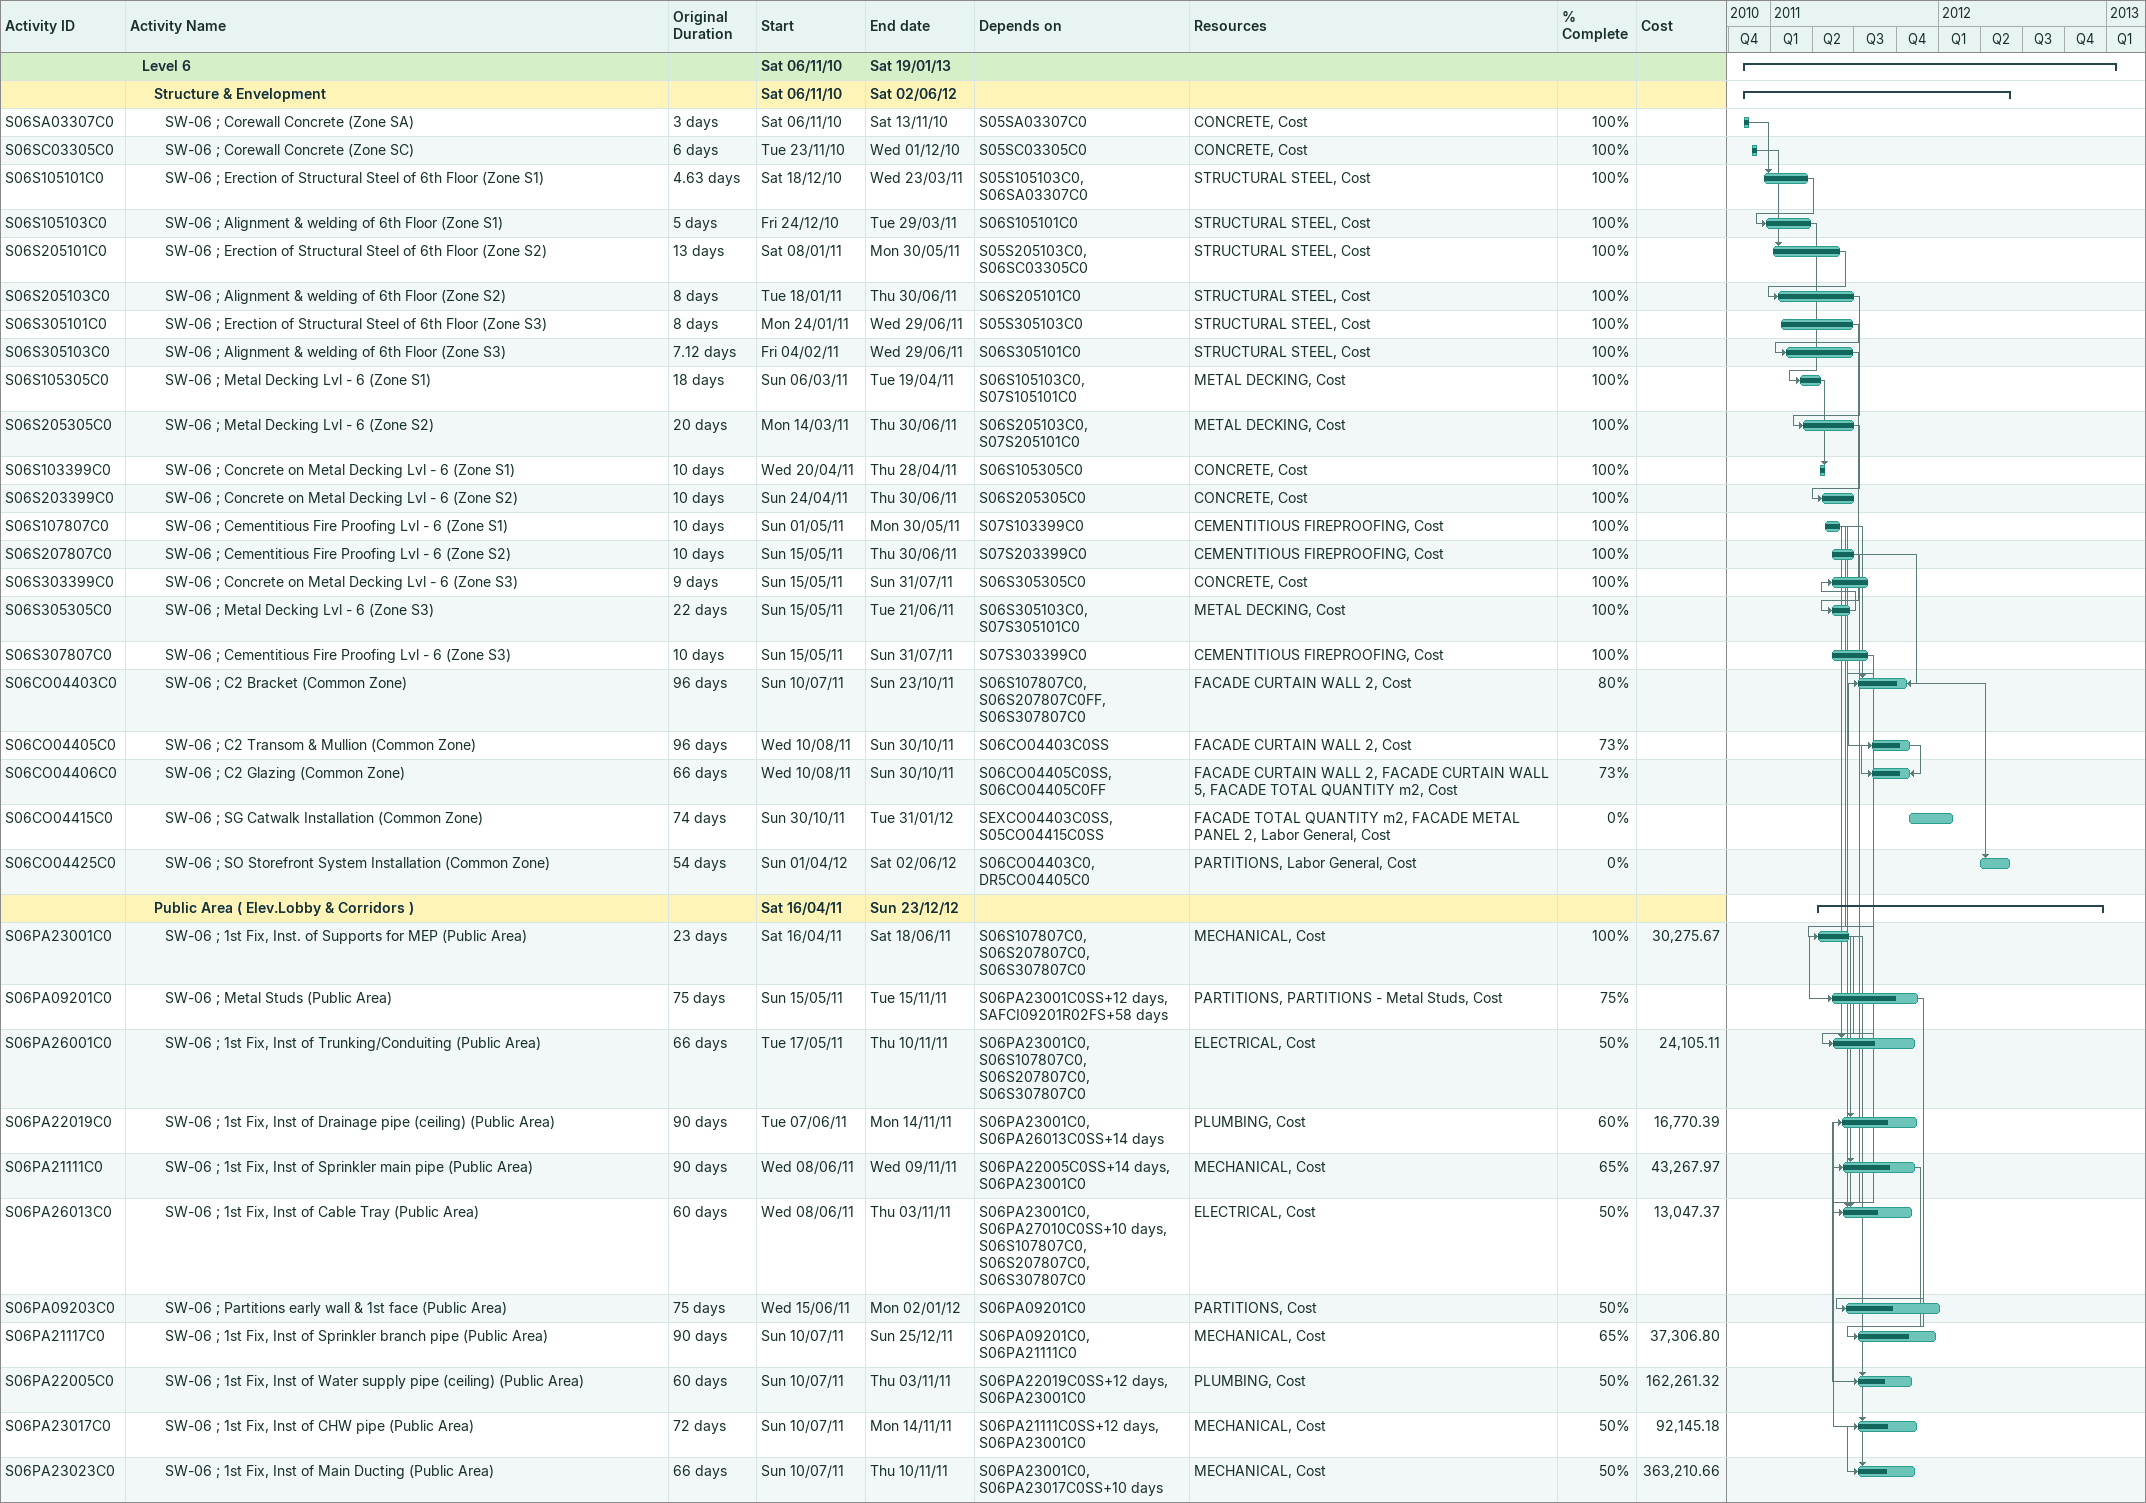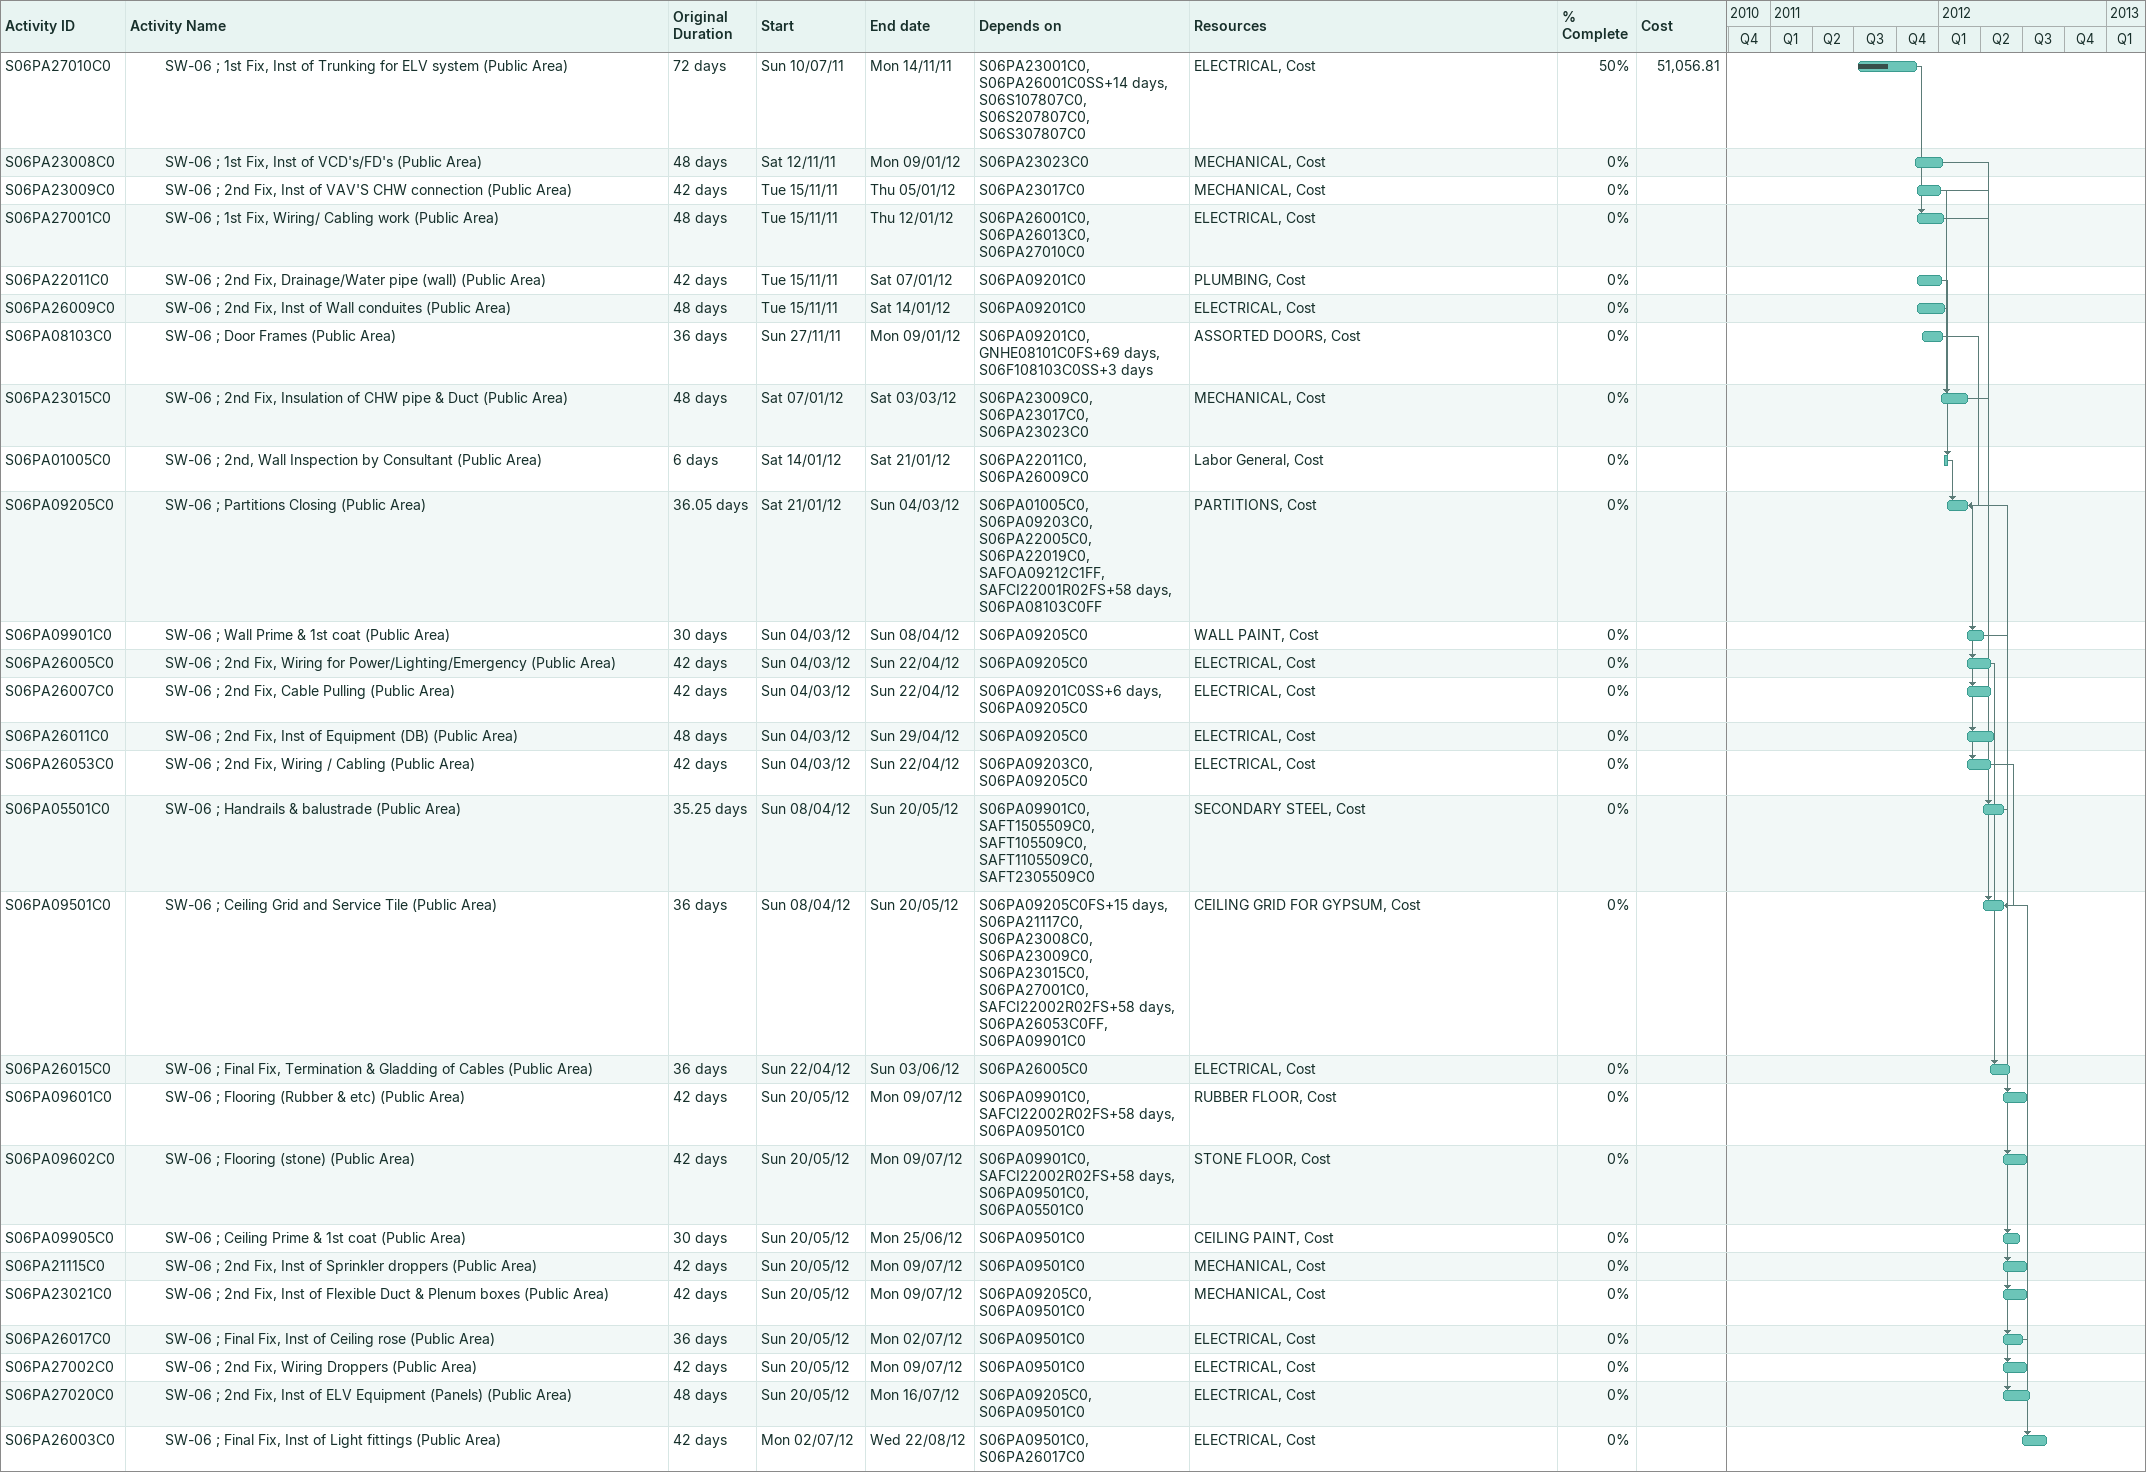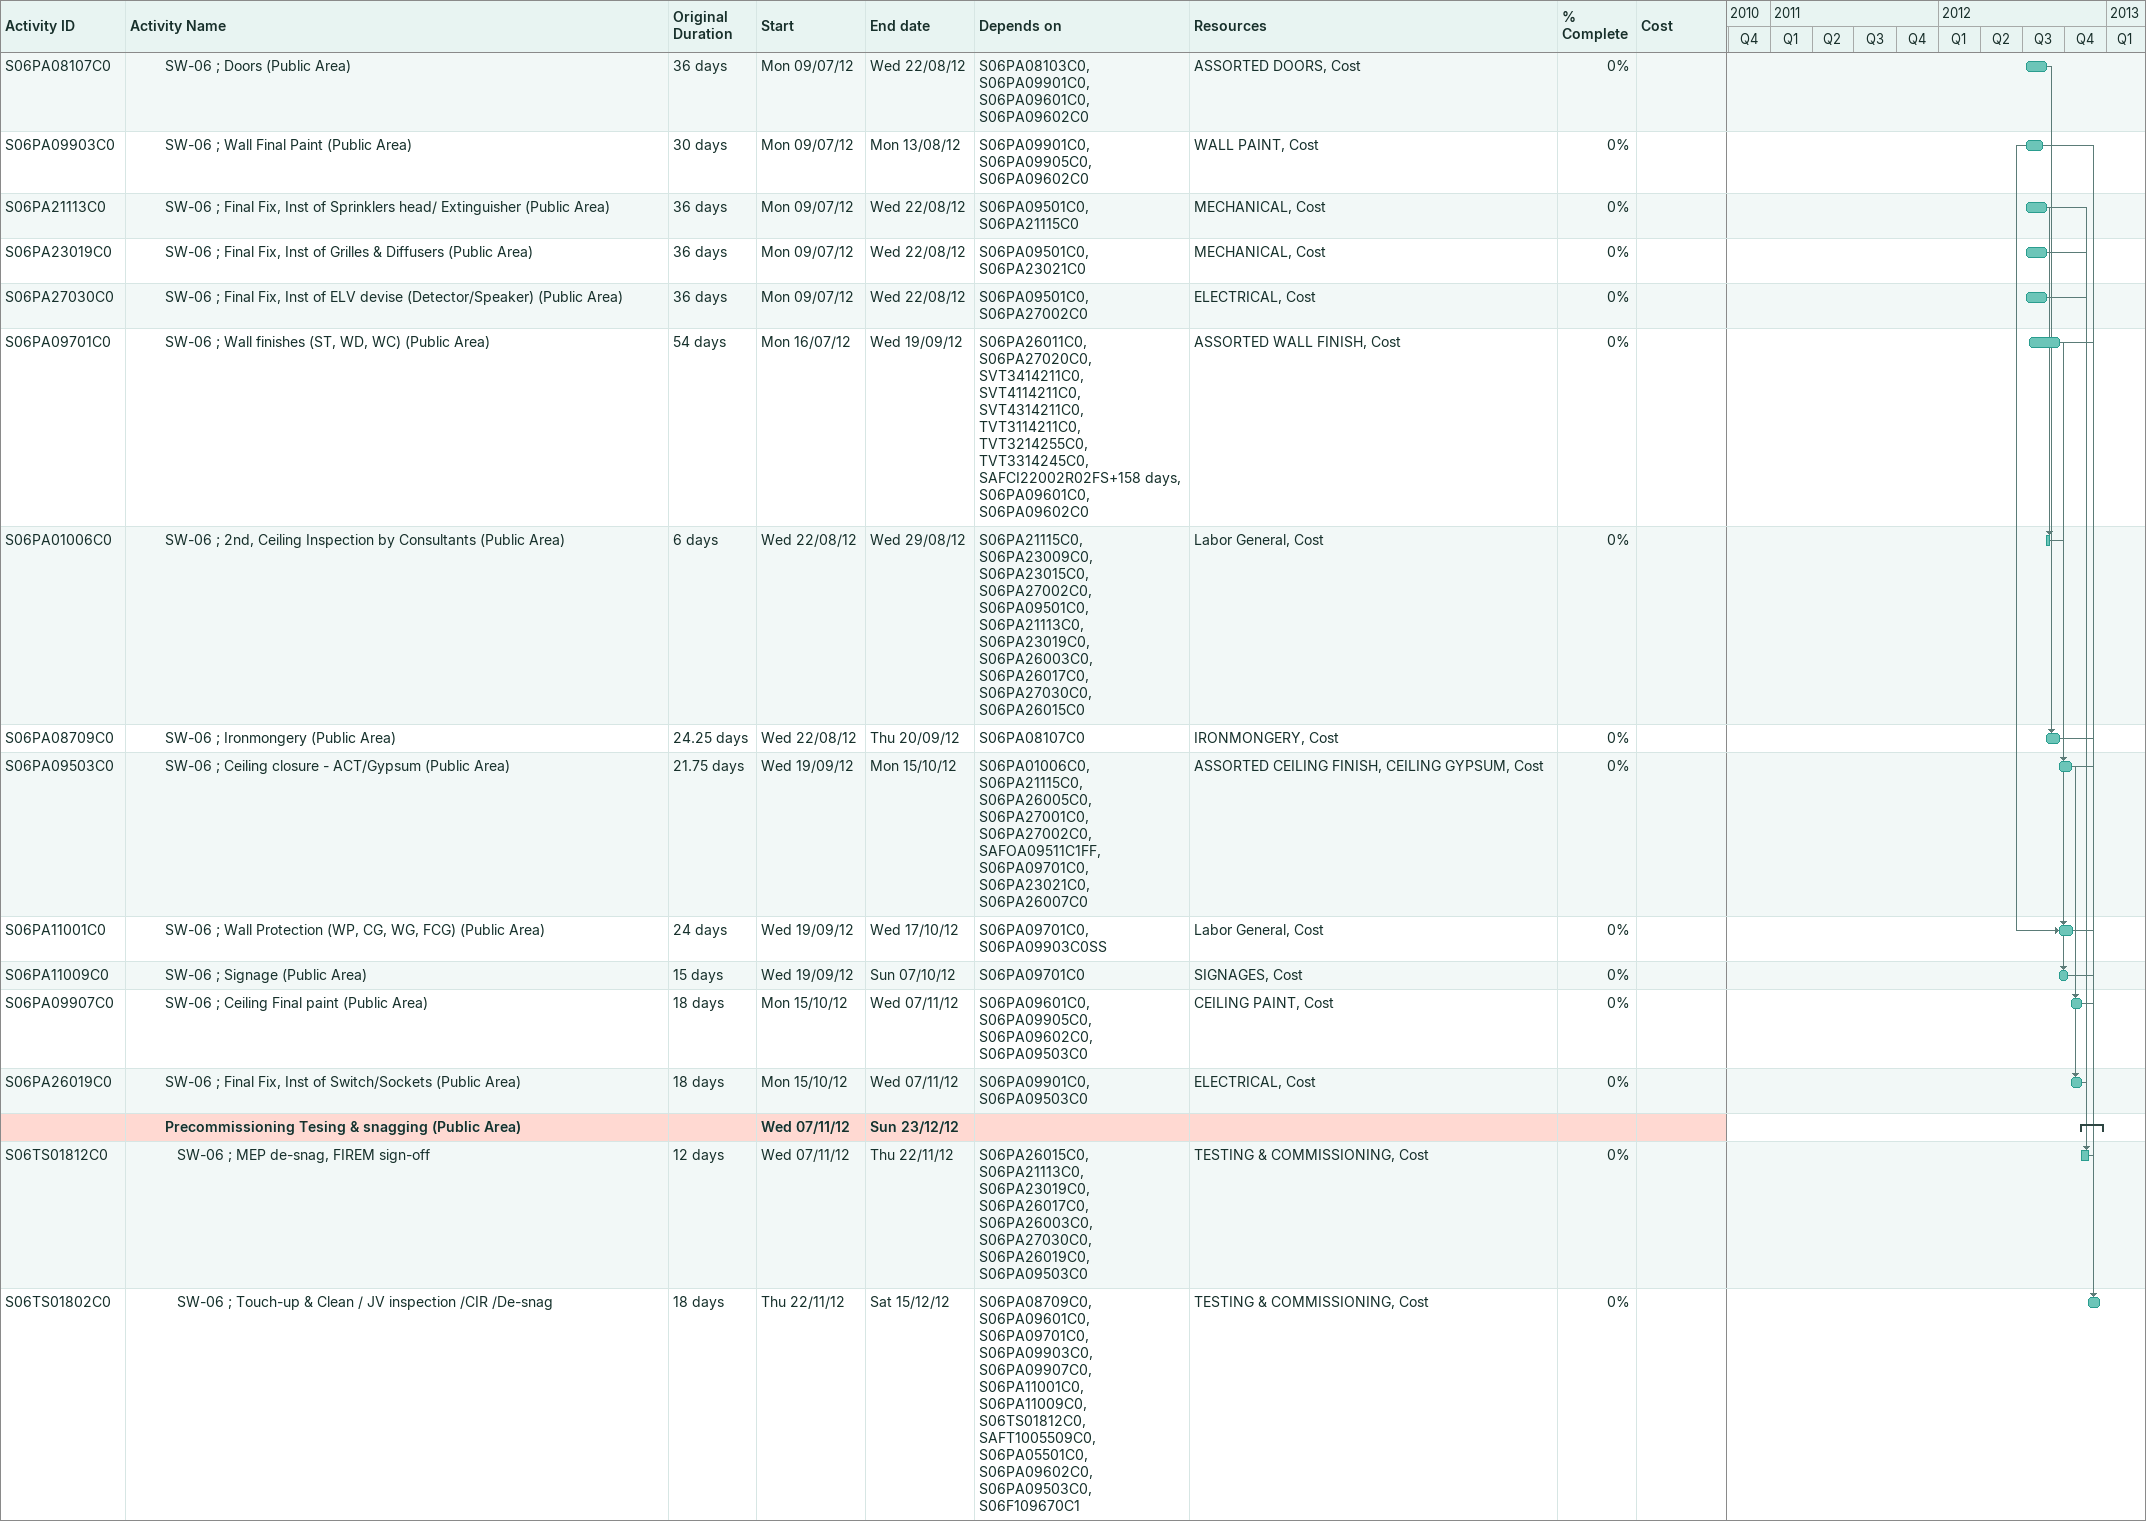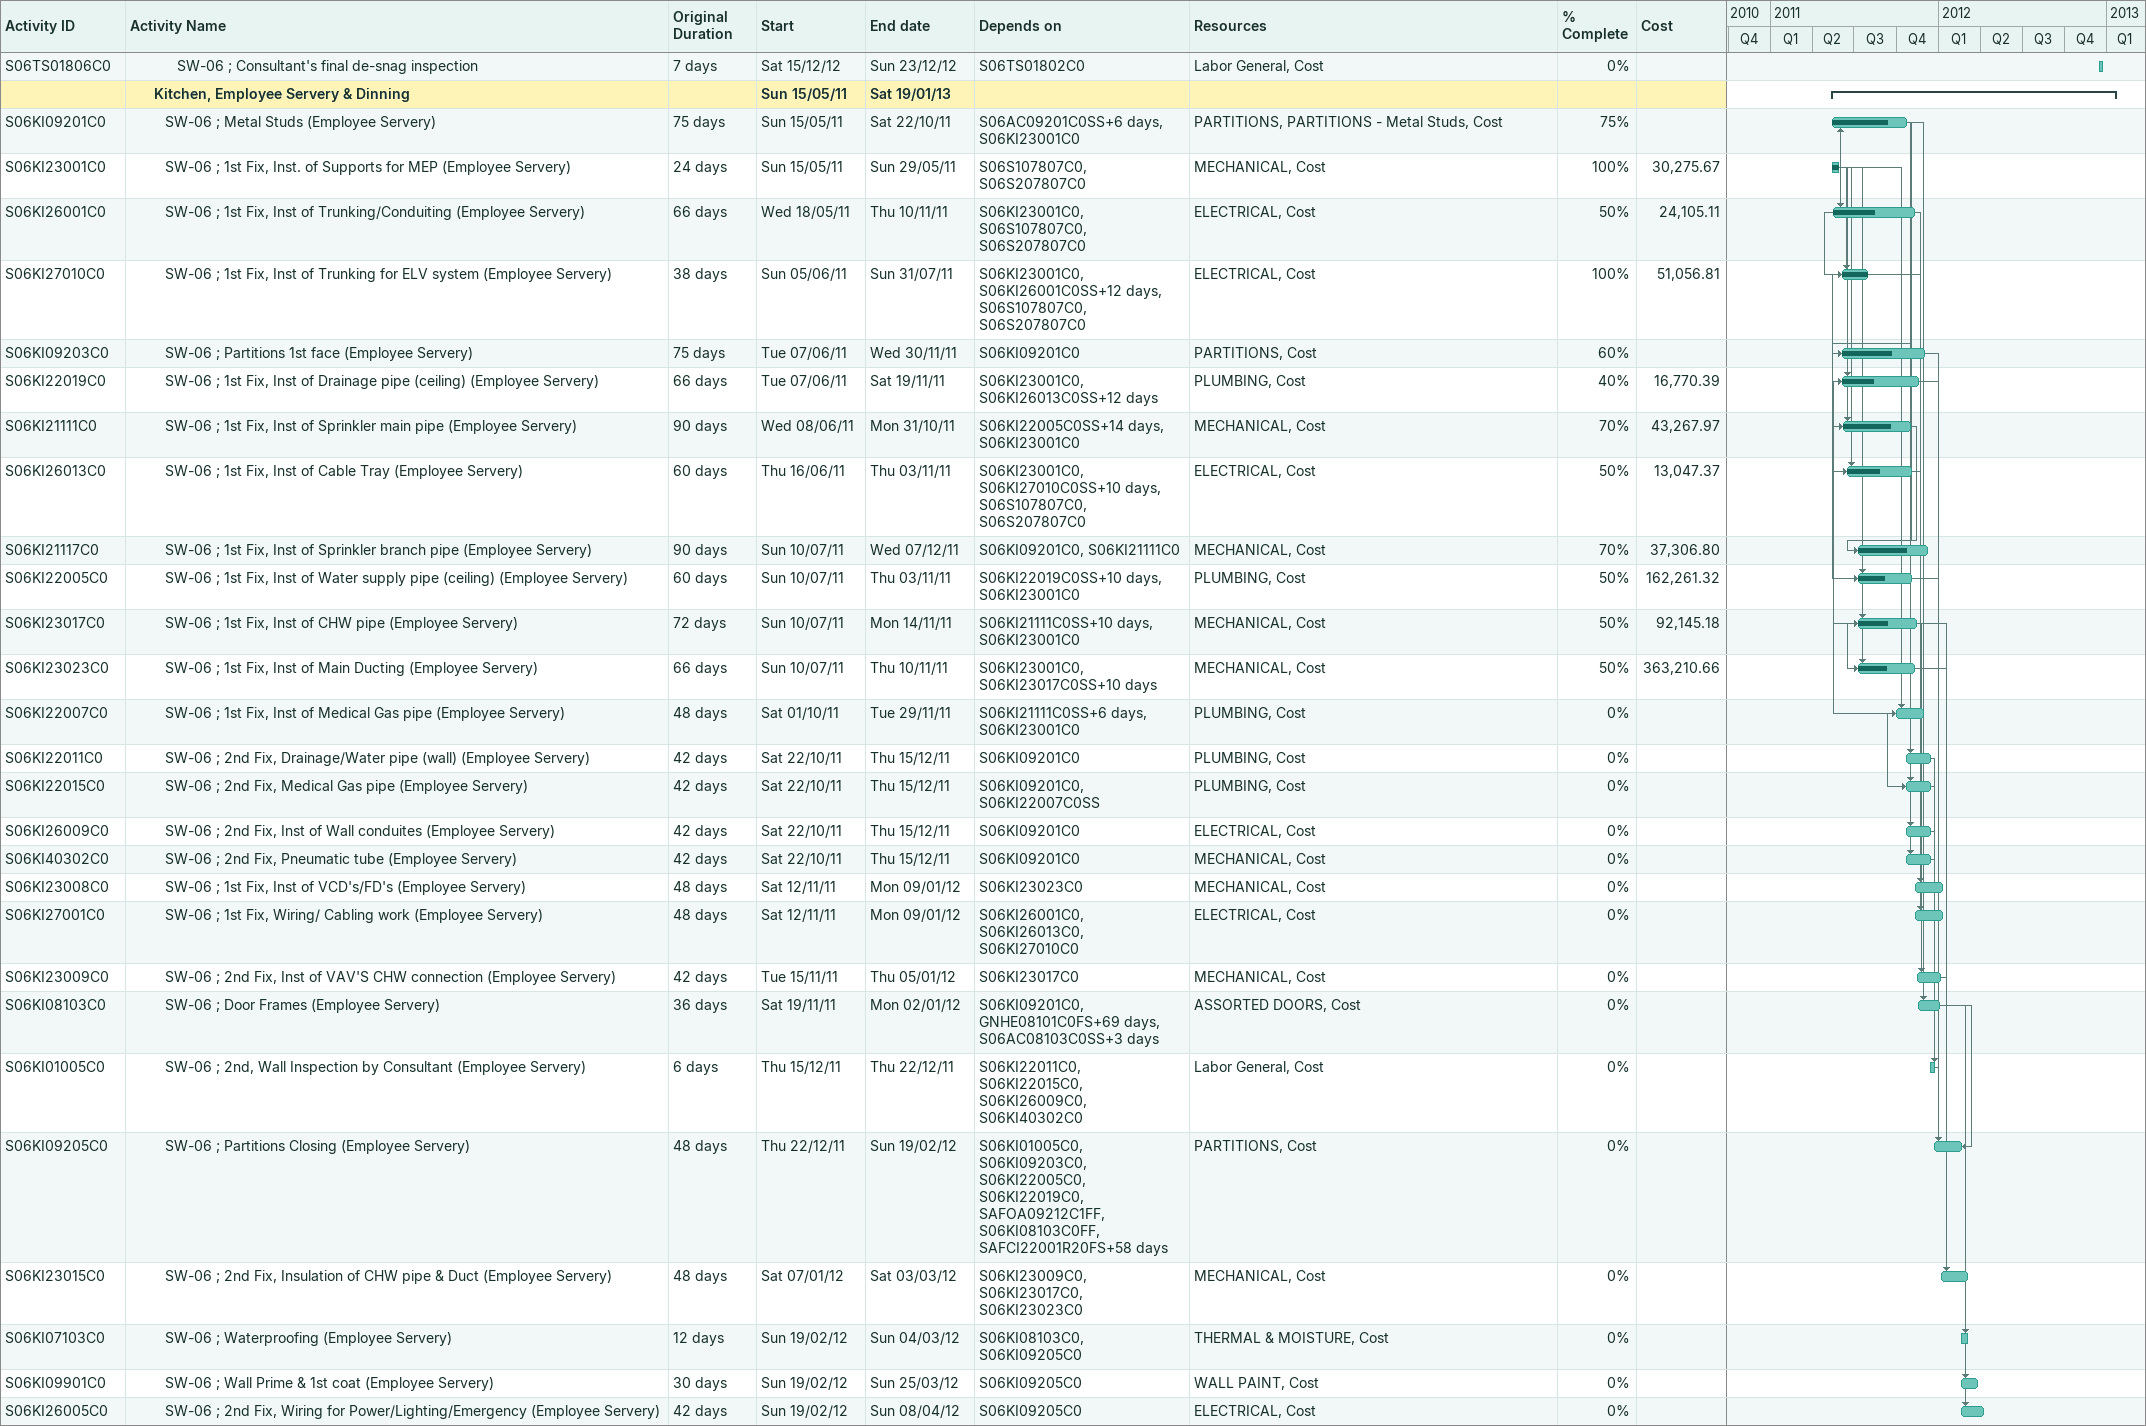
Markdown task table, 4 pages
| ID | Level | Task | Original duration | Start | Finish | Predecessors | Resources | % complete | Cost |
|---|---|---|---|---|---|---|---|---|---|
|  | 2 | **Level 6** |  | 2010-11-06 | 2013-01-19 |  |  |  |  |
|  | 3 | **Structure & Envelopment** |  | 2010-11-06 | 2012-06-02 |  |  |  |  |
| S06SA03307C0 | 4 | SW-06 ; Corewall Concrete (Zone SA) | 3d | 2010-11-06 | 2010-11-13 | S05SA03307C0 | CONCRETE, Cost | 100 |  |
| S06SC03305C0 | 4 | SW-06 ; Corewall Concrete (Zone SC) | 6d | 2010-11-23 | 2010-12-01 | S05SC03305C0 | CONCRETE, Cost | 100 |  |
| S06S105101C0 | 4 | SW-06 ; Erection of Structural Steel of 6th Floor (Zone S1) | 4.63d | 2010-12-18 | 2011-03-23 | S05S105103C0, S06SA03307C0 | STRUCTURAL STEEL, Cost | 100 |  |
| S06S105103C0 | 4 | SW-06 ; Alignment & welding of 6th Floor (Zone S1) | 5d | 2010-12-24 | 2011-03-29 | S06S105101C0 | STRUCTURAL STEEL, Cost | 100 |  |
| S06S205101C0 | 4 | SW-06 ; Erection of Structural Steel of 6th Floor (Zone S2) | 13d | 2011-01-08 | 2011-05-30 | S05S205103C0, S06SC03305C0 | STRUCTURAL STEEL, Cost | 100 |  |
| S06S205103C0 | 4 | SW-06 ; Alignment & welding of 6th Floor (Zone S2) | 8d | 2011-01-18 | 2011-06-30 | S06S205101C0 | STRUCTURAL STEEL, Cost | 100 |  |
| S06S305101C0 | 4 | SW-06 ; Erection of Structural Steel of 6th Floor (Zone S3) | 8d | 2011-01-24 | 2011-06-29 | S05S305103C0 | STRUCTURAL STEEL, Cost | 100 |  |
| S06S305103C0 | 4 | SW-06 ; Alignment & welding of 6th Floor (Zone S3) | 7.12d | 2011-02-04 | 2011-06-29 | S06S305101C0 | STRUCTURAL STEEL, Cost | 100 |  |
| S06S105305C0 | 4 | SW-06 ; Metal Decking Lvl - 6 (Zone S1) | 18d | 2011-03-06 | 2011-04-19 | S06S105103C0, S07S105101C0 | METAL DECKING, Cost | 100 |  |
| S06S205305C0 | 4 | SW-06 ; Metal Decking Lvl - 6 (Zone S2) | 20d | 2011-03-14 | 2011-06-30 | S06S205103C0, S07S205101C0 | METAL DECKING, Cost | 100 |  |
| S06S103399C0 | 4 | SW-06 ; Concrete on Metal Decking Lvl - 6 (Zone S1) | 10d | 2011-04-20 | 2011-04-28 | S06S105305C0 | CONCRETE, Cost | 100 |  |
| S06S203399C0 | 4 | SW-06 ; Concrete on Metal Decking Lvl - 6 (Zone S2) | 10d | 2011-04-24 | 2011-06-30 | S06S205305C0 | CONCRETE, Cost | 100 |  |
| S06S107807C0 | 4 | SW-06 ; Cementitious Fire Proofing Lvl - 6 (Zone S1) | 10d | 2011-05-01 | 2011-05-30 | S07S103399C0 | CEMENTITIOUS FIREPROOFING, Cost | 100 |  |
| S06S207807C0 | 4 | SW-06 ; Cementitious Fire Proofing Lvl - 6 (Zone S2) | 10d | 2011-05-15 | 2011-06-30 | S07S203399C0 | CEMENTITIOUS FIREPROOFING, Cost | 100 |  |
| S06S303399C0 | 4 | SW-06 ; Concrete on Metal Decking Lvl - 6 (Zone S3) | 9d | 2011-05-15 | 2011-07-31 | S06S305305C0 | CONCRETE, Cost | 100 |  |
| S06S305305C0 | 4 | SW-06 ; Metal Decking Lvl - 6 (Zone S3) | 22d | 2011-05-15 | 2011-06-21 | S06S305103C0, S07S305101C0 | METAL DECKING, Cost | 100 |  |
| S06S307807C0 | 4 | SW-06 ; Cementitious Fire Proofing Lvl - 6 (Zone S3) | 10d | 2011-05-15 | 2011-07-31 | S07S303399C0 | CEMENTITIOUS FIREPROOFING, Cost | 100 |  |
| S06CO04403C0 | 4 | SW-06 ; C2 Bracket (Common Zone) | 96d | 2011-07-10 | 2011-10-23 | S06S107807C0, S06S207807C0FF, S06S307807C0 | FACADE CURTAIN WALL 2, Cost | 80 |  |
| S06CO04405C0 | 4 | SW-06 ; C2 Transom & Mullion (Common Zone) | 96d | 2011-08-10 | 2011-10-30 | S06CO04403C0SS | FACADE CURTAIN WALL 2, Cost | 73 |  |
| S06CO04406C0 | 4 | SW-06 ; C2 Glazing (Common Zone) | 66d | 2011-08-10 | 2011-10-30 | S06CO04405C0SS, S06CO04405C0FF | FACADE CURTAIN WALL 2, FACADE CURTAIN WALL 5, FACADE TOTAL QUANTITY m2, Cost | 73 |  |
| S06CO04415C0 | 4 | SW-06 ; SG Catwalk Installation (Common Zone) | 74d | 2011-10-30 | 2012-01-31 | SEXCO04403C0SS, S05CO04415C0SS | FACADE TOTAL QUANTITY m2, FACADE METAL PANEL 2, Labor General, Cost | 0 |  |
| S06CO04425C0 | 4 | SW-06 ; SO Storefront System Installation (Common Zone) | 54d | 2012-04-01 | 2012-06-02 | S06CO04403C0, DR5CO04405C0 | PARTITIONS, Labor General, Cost | 0 |  |
|  | 3 | **Public Area ( Elev.Lobby & Corridors )** |  | 2011-04-16 | 2012-12-23 |  |  |  |  |
| S06PA23001C0 | 4 | SW-06 ; 1st Fix, Inst. of Supports for MEP (Public Area) | 23d | 2011-04-16 | 2011-06-18 | S06S107807C0, S06S207807C0, S06S307807C0 | MECHANICAL, Cost | 100 | 30275.67 |
| S06PA09201C0 | 4 | SW-06 ; Metal Studs (Public Area) | 75d | 2011-05-15 | 2011-11-15 | S06PA23001C0SS+12d, SAFCI09201R02FS+58d | PARTITIONS, PARTITIONS - Metal Studs, Cost | 75 |  |
| S06PA26001C0 | 4 | SW-06 ; 1st Fix, Inst of Trunking/Conduiting (Public Area) | 66d | 2011-05-17 | 2011-11-10 | S06PA23001C0, S06S107807C0, S06S207807C0, S06S307807C0 | ELECTRICAL, Cost | 50 | 24105.11 |
| S06PA22019C0 | 4 | SW-06 ; 1st Fix, Inst of Drainage pipe (ceiling) (Public Area) | 90d | 2011-06-07 | 2011-11-14 | S06PA23001C0, S06PA26013C0SS+14d | PLUMBING, Cost | 60 | 16770.39 |
| S06PA21111C0 | 4 | SW-06 ; 1st Fix, Inst of Sprinkler main pipe (Public Area) | 90d | 2011-06-08 | 2011-11-09 | S06PA22005C0SS+14d, S06PA23001C0 | MECHANICAL, Cost | 65 | 43267.97 |
| S06PA26013C0 | 4 | SW-06 ; 1st Fix, Inst of Cable Tray (Public Area) | 60d | 2011-06-08 | 2011-11-03 | S06PA23001C0, S06PA27010C0SS+10d, S06S107807C0, S06S207807C0, S06S307807C0 | ELECTRICAL, Cost | 50 | 13047.37 |
| S06PA09203C0 | 4 | SW-06 ; Partitions early wall & 1st face (Public Area) | 75d | 2011-06-15 | 2012-01-02 | S06PA09201C0 | PARTITIONS, Cost | 50 |  |
| S06PA21117C0 | 4 | SW-06 ; 1st Fix, Inst of Sprinkler branch pipe (Public Area) | 90d | 2011-07-10 | 2011-12-25 | S06PA09201C0, S06PA21111C0 | MECHANICAL, Cost | 65 | 37306.80 |
| S06PA22005C0 | 4 | SW-06 ; 1st Fix, Inst of Water supply pipe (ceiling) (Public Area) | 60d | 2011-07-10 | 2011-11-03 | S06PA22019C0SS+12d, S06PA23001C0 | PLUMBING, Cost | 50 | 162261.32 |
| S06PA23017C0 | 4 | SW-06 ; 1st Fix, Inst of CHW pipe (Public Area) | 72d | 2011-07-10 | 2011-11-14 | S06PA21111C0SS+12d, S06PA23001C0 | MECHANICAL, Cost | 50 | 92145.18 |
| S06PA23023C0 | 4 | SW-06 ; 1st Fix, Inst of Main Ducting (Public Area) | 66d | 2011-07-10 | 2011-11-10 | S06PA23001C0, S06PA23017C0SS+10d | MECHANICAL, Cost | 50 | 363210.66 |
| S06PA27010C0 | 4 | SW-06 ; 1st Fix, Inst of Trunking for ELV system (Public Area) | 72d | 2011-07-10 | 2011-11-14 | S06PA23001C0, S06PA26001C0SS+14d, S06S107807C0, S06S207807C0, S06S307807C0 | ELECTRICAL, Cost | 50 | 51056.81 |
| S06PA23008C0 | 4 | SW-06 ; 1st Fix, Inst of VCD's/FD's (Public Area) | 48d | 2011-11-12 | 2012-01-09 | S06PA23023C0 | MECHANICAL, Cost | 0 |  |
| S06PA23009C0 | 4 | SW-06 ; 2nd Fix, Inst of VAV'S CHW connection (Public Area) | 42d | 2011-11-15 | 2012-01-05 | S06PA23017C0 | MECHANICAL, Cost | 0 |  |
| S06PA27001C0 | 4 | SW-06 ; 1st Fix, Wiring/ Cabling work (Public Area) | 48d | 2011-11-15 | 2012-01-12 | S06PA26001C0, S06PA26013C0, S06PA27010C0 | ELECTRICAL, Cost | 0 |  |
| S06PA22011C0 | 4 | SW-06 ; 2nd Fix, Drainage/Water pipe (wall) (Public Area) | 42d | 2011-11-15 | 2012-01-07 | S06PA09201C0 | PLUMBING, Cost | 0 |  |
| S06PA26009C0 | 4 | SW-06 ; 2nd Fix, Inst of Wall conduites (Public Area) | 48d | 2011-11-15 | 2012-01-14 | S06PA09201C0 | ELECTRICAL, Cost | 0 |  |
| S06PA08103C0 | 4 | SW-06 ; Door Frames (Public Area) | 36d | 2011-11-27 | 2012-01-09 | S06PA09201C0, GNHE08101C0FS+69d, S06F108103C0SS+3d | ASSORTED DOORS, Cost | 0 |  |
| S06PA23015C0 | 4 | SW-06 ; 2nd Fix, Insulation of CHW pipe & Duct (Public Area) | 48d | 2012-01-07 | 2012-03-03 | S06PA23009C0, S06PA23017C0, S06PA23023C0 | MECHANICAL, Cost | 0 |  |
| S06PA01005C0 | 4 | SW-06 ; 2nd, Wall Inspection by Consultant (Public Area) | 6d | 2012-01-14 | 2012-01-21 | S06PA22011C0, S06PA26009C0 | Labor General, Cost | 0 |  |
| S06PA09205C0 | 4 | SW-06 ; Partitions Closing (Public Area) | 36.05d | 2012-01-21 | 2012-03-04 | S06PA01005C0, S06PA09203C0, S06PA22005C0, S06PA22019C0, SAFOA09212C1FF, SAFCI22001R02FS+58d, S06PA08103C0FF | PARTITIONS, Cost | 0 |  |
| S06PA09901C0 | 4 | SW-06 ; Wall Prime & 1st coat (Public Area) | 30d | 2012-03-04 | 2012-04-08 | S06PA09205C0 | WALL PAINT, Cost | 0 |  |
| S06PA26005C0 | 4 | SW-06 ; 2nd Fix, Wiring for Power/Lighting/Emergency (Public Area) | 42d | 2012-03-04 | 2012-04-22 | S06PA09205C0 | ELECTRICAL, Cost | 0 |  |
| S06PA26007C0 | 4 | SW-06 ; 2nd Fix, Cable Pulling (Public Area) | 42d | 2012-03-04 | 2012-04-22 | S06PA09201C0SS+6d, S06PA09205C0 | ELECTRICAL, Cost | 0 |  |
| S06PA26011C0 | 4 | SW-06 ; 2nd Fix, Inst of Equipment (DB) (Public Area) | 48d | 2012-03-04 | 2012-04-29 | S06PA09205C0 | ELECTRICAL, Cost | 0 |  |
| S06PA26053C0 | 4 | SW-06 ; 2nd Fix, Wiring / Cabling (Public Area) | 42d | 2012-03-04 | 2012-04-22 | S06PA09203C0, S06PA09205C0 | ELECTRICAL, Cost | 0 |  |
| S06PA05501C0 | 4 | SW-06 ; Handrails & balustrade (Public Area) | 35.25d | 2012-04-08 | 2012-05-20 | S06PA09901C0, SAFT1505509C0, SAFT105509C0, SAFT1105509C0, SAFT2305509C0 | SECONDARY STEEL, Cost | 0 |  |
| S06PA09501C0 | 4 | SW-06 ; Ceiling Grid and Service Tile (Public Area) | 36d | 2012-04-08 | 2012-05-20 | S06PA09205C0FS+15d, S06PA21117C0, S06PA23008C0, S06PA23009C0, S06PA23015C0, S06PA27001C0, SAFCI22002R02FS+58d, S06PA26053C0FF, S06PA09901C0 | CEILING GRID FOR GYPSUM, Cost | 0 |  |
| S06PA26015C0 | 4 | SW-06 ; Final Fix, Termination & Gladding of Cables (Public Area) | 36d | 2012-04-22 | 2012-06-03 | S06PA26005C0 | ELECTRICAL, Cost | 0 |  |
| S06PA09601C0 | 4 | SW-06 ; Flooring (Rubber & etc) (Public Area) | 42d | 2012-05-20 | 2012-07-09 | S06PA09901C0, SAFCI22002R02FS+58d, S06PA09501C0 | RUBBER FLOOR, Cost | 0 |  |
| S06PA09602C0 | 4 | SW-06 ; Flooring (stone) (Public Area) | 42d | 2012-05-20 | 2012-07-09 | S06PA09901C0, SAFCI22002R02FS+58d, S06PA09501C0, S06PA05501C0 | STONE FLOOR, Cost | 0 |  |
| S06PA09905C0 | 4 | SW-06 ; Ceiling Prime & 1st coat (Public Area) | 30d | 2012-05-20 | 2012-06-25 | S06PA09501C0 | CEILING PAINT, Cost | 0 |  |
| S06PA21115C0 | 4 | SW-06 ; 2nd Fix, Inst of Sprinkler droppers (Public Area) | 42d | 2012-05-20 | 2012-07-09 | S06PA09501C0 | MECHANICAL, Cost | 0 |  |
| S06PA23021C0 | 4 | SW-06 ; 2nd Fix, Inst of Flexible Duct & Plenum boxes (Public Area) | 42d | 2012-05-20 | 2012-07-09 | S06PA09205C0, S06PA09501C0 | MECHANICAL, Cost | 0 |  |
| S06PA26017C0 | 4 | SW-06 ; Final Fix, Inst of Ceiling rose (Public Area) | 36d | 2012-05-20 | 2012-07-02 | S06PA09501C0 | ELECTRICAL, Cost | 0 |  |
| S06PA27002C0 | 4 | SW-06 ; 2nd Fix, Wiring Droppers (Public Area) | 42d | 2012-05-20 | 2012-07-09 | S06PA09501C0 | ELECTRICAL, Cost | 0 |  |
| S06PA27020C0 | 4 | SW-06 ; 2nd Fix, Inst of ELV Equipment (Panels) (Public Area) | 48d | 2012-05-20 | 2012-07-16 | S06PA09205C0, S06PA09501C0 | ELECTRICAL, Cost | 0 |  |
| S06PA26003C0 | 4 | SW-06 ; Final Fix, Inst of Light fittings (Public Area) | 42d | 2012-07-02 | 2012-08-22 | S06PA09501C0, S06PA26017C0 | ELECTRICAL, Cost | 0 |  |
| S06PA08107C0 | 4 | SW-06 ; Doors (Public Area) | 36d | 2012-07-09 | 2012-08-22 | S06PA08103C0, S06PA09901C0, S06PA09601C0, S06PA09602C0 | ASSORTED DOORS, Cost | 0 |  |
| S06PA09903C0 | 4 | SW-06 ; Wall Final Paint (Public Area) | 30d | 2012-07-09 | 2012-08-13 | S06PA09901C0, S06PA09905C0, S06PA09602C0 | WALL PAINT, Cost | 0 |  |
| S06PA21113C0 | 4 | SW-06 ; Final Fix, Inst of Sprinklers head/ Extinguisher (Public Area) | 36d | 2012-07-09 | 2012-08-22 | S06PA09501C0, S06PA21115C0 | MECHANICAL, Cost | 0 |  |
| S06PA23019C0 | 4 | SW-06 ; Final Fix, Inst of Grilles & Diffusers (Public Area) | 36d | 2012-07-09 | 2012-08-22 | S06PA09501C0, S06PA23021C0 | MECHANICAL, Cost | 0 |  |
| S06PA27030C0 | 4 | SW-06 ; Final Fix, Inst of ELV devise (Detector/Speaker) (Public Area) | 36d | 2012-07-09 | 2012-08-22 | S06PA09501C0, S06PA27002C0 | ELECTRICAL, Cost | 0 |  |
| S06PA09701C0 | 4 | SW-06 ; Wall finishes (ST, WD, WC) (Public Area) | 54d | 2012-07-16 | 2012-09-19 | S06PA26011C0, S06PA27020C0, SVT3414211C0, SVT4114211C0, SVT4314211C0, TVT3114211C0, TVT3214255C0, TVT3314245C0, SAFCI22002R02FS+158d, S06PA09601C0, S06PA09602C0 | ASSORTED WALL FINISH, Cost | 0 |  |
| S06PA01006C0 | 4 | SW-06 ; 2nd, Ceiling Inspection by Consultants (Public Area) | 6d | 2012-08-22 | 2012-08-29 | S06PA21115C0, S06PA23009C0, S06PA23015C0, S06PA27002C0, S06PA09501C0, S06PA21113C0, S06PA23019C0, S06PA26003C0, S06PA26017C0, S06PA27030C0, S06PA26015C0 | Labor General, Cost | 0 |  |
| S06PA08709C0 | 4 | SW-06 ; Ironmongery (Public Area) | 24.25d | 2012-08-22 | 2012-09-20 | S06PA08107C0 | IRONMONGERY, Cost | 0 |  |
| S06PA09503C0 | 4 | SW-06 ; Ceiling closure - ACT/Gypsum (Public Area) | 21.75d | 2012-09-19 | 2012-10-15 | S06PA01006C0, S06PA21115C0, S06PA26005C0, S06PA27001C0, S06PA27002C0, SAFOA09511C1FF, S06PA09701C0, S06PA23021C0, S06PA26007C0 | ASSORTED CEILING FINISH, CEILING GYPSUM, Cost | 0 |  |
| S06PA11001C0 | 4 | SW-06 ; Wall Protection (WP, CG, WG, FCG) (Public Area) | 24d | 2012-09-19 | 2012-10-17 | S06PA09701C0, S06PA09903C0SS | Labor General, Cost | 0 |  |
| S06PA11009C0 | 4 | SW-06 ; Signage (Public Area) | 15d | 2012-09-19 | 2012-10-07 | S06PA09701C0 | SIGNAGES, Cost | 0 |  |
| S06PA09907C0 | 4 | SW-06 ; Ceiling Final paint (Public Area) | 18d | 2012-10-15 | 2012-11-07 | S06PA09601C0, S06PA09905C0, S06PA09602C0, S06PA09503C0 | CEILING PAINT, Cost | 0 |  |
| S06PA26019C0 | 4 | SW-06 ; Final Fix, Inst of Switch/Sockets (Public Area) | 18d | 2012-10-15 | 2012-11-07 | S06PA09901C0, S06PA09503C0 | ELECTRICAL, Cost | 0 |  |
|  | 4 | **Precommissioning Tesing & snagging (Public Area)** |  | 2012-11-07 | 2012-12-23 |  |  |  |  |
| S06TS01812C0 | 5 | SW-06 ; MEP de-snag, FIREM sign-off | 12d | 2012-11-07 | 2012-11-22 | S06PA26015C0, S06PA21113C0, S06PA23019C0, S06PA26017C0, S06PA26003C0, S06PA27030C0, S06PA26019C0, S06PA09503C0 | TESTING & COMMISSIONING, Cost | 0 |  |
| S06TS01802C0 | 5 | SW-06 ; Touch-up & Clean / JV inspection /CIR /De-snag | 18d | 2012-11-22 | 2012-12-15 | S06PA08709C0, S06PA09601C0, S06PA09701C0, S06PA09903C0, S06PA09907C0, S06PA11001C0, S06PA11009C0, S06TS01812C0, SAFT1005509C0, S06PA05501C0, S06PA09602C0, S06PA09503C0, S06F109670C1 | TESTING & COMMISSIONING, Cost | 0 |  |
| S06TS01806C0 | 5 | SW-06 ; Consultant's final de-snag inspection | 7d | 2012-12-15 | 2012-12-23 | S06TS01802C0 | Labor General, Cost | 0 |  |
|  | 3 | **Kitchen, Employee Servery & Dinning** |  | 2011-05-15 | 2013-01-19 |  |  |  |  |
| S06KI09201C0 | 4 | SW-06 ; Metal Studs (Employee Servery) | 75d | 2011-05-15 | 2011-10-22 | S06AC09201C0SS+6d, S06KI23001C0 | PARTITIONS, PARTITIONS - Metal Studs, Cost | 75 |  |
| S06KI23001C0 | 4 | SW-06 ; 1st Fix, Inst. of Supports for MEP (Employee Servery) | 24d | 2011-05-15 | 2011-05-29 | S06S107807C0, S06S207807C0 | MECHANICAL, Cost | 100 | 30275.67 |
| S06KI26001C0 | 4 | SW-06 ; 1st Fix, Inst of Trunking/Conduiting (Employee Servery) | 66d | 2011-05-18 | 2011-11-10 | S06KI23001C0, S06S107807C0, S06S207807C0 | ELECTRICAL, Cost | 50 | 24105.11 |
| S06KI27010C0 | 4 | SW-06 ; 1st Fix, Inst of Trunking for ELV system (Employee Servery) | 38d | 2011-06-05 | 2011-07-31 | S06KI23001C0, S06KI26001C0SS+12d, S06S107807C0, S06S207807C0 | ELECTRICAL, Cost | 100 | 51056.81 |
| S06KI09203C0 | 4 | SW-06 ; Partitions 1st face (Employee Servery) | 75d | 2011-06-07 | 2011-11-30 | S06KI09201C0 | PARTITIONS, Cost | 60 |  |
| S06KI22019C0 | 4 | SW-06 ; 1st Fix, Inst of Drainage pipe (ceiling) (Employee Servery) | 66d | 2011-06-07 | 2011-11-19 | S06KI23001C0, S06KI26013C0SS+12d | PLUMBING, Cost | 40 | 16770.39 |
| S06KI21111C0 | 4 | SW-06 ; 1st Fix, Inst of Sprinkler main pipe (Employee Servery) | 90d | 2011-06-08 | 2011-10-31 | S06KI22005C0SS+14d, S06KI23001C0 | MECHANICAL, Cost | 70 | 43267.97 |
| S06KI26013C0 | 4 | SW-06 ; 1st Fix, Inst of Cable Tray (Employee Servery) | 60d | 2011-06-16 | 2011-11-03 | S06KI23001C0, S06KI27010C0SS+10d, S06S107807C0, S06S207807C0 | ELECTRICAL, Cost | 50 | 13047.37 |
| S06KI21117C0 | 4 | SW-06 ; 1st Fix, Inst of Sprinkler branch pipe (Employee Servery) | 90d | 2011-07-10 | 2011-12-07 | S06KI09201C0, S06KI21111C0 | MECHANICAL, Cost | 70 | 37306.80 |
| S06KI22005C0 | 4 | SW-06 ; 1st Fix, Inst of Water supply pipe (ceiling) (Employee Servery) | 60d | 2011-07-10 | 2011-11-03 | S06KI22019C0SS+10d, S06KI23001C0 | PLUMBING, Cost | 50 | 162261.32 |
| S06KI23017C0 | 4 | SW-06 ; 1st Fix, Inst of CHW pipe (Employee Servery) | 72d | 2011-07-10 | 2011-11-14 | S06KI21111C0SS+10d, S06KI23001C0 | MECHANICAL, Cost | 50 | 92145.18 |
| S06KI23023C0 | 4 | SW-06 ; 1st Fix, Inst of Main Ducting (Employee Servery) | 66d | 2011-07-10 | 2011-11-10 | S06KI23001C0, S06KI23017C0SS+10d | MECHANICAL, Cost | 50 | 363210.66 |
| S06KI22007C0 | 4 | SW-06 ; 1st Fix, Inst of Medical Gas pipe (Employee Servery) | 48d | 2011-10-01 | 2011-11-29 | S06KI21111C0SS+6d, S06KI23001C0 | PLUMBING, Cost | 0 |  |
| S06KI22011C0 | 4 | SW-06 ; 2nd Fix, Drainage/Water pipe (wall) (Employee Servery) | 42d | 2011-10-22 | 2011-12-15 | S06KI09201C0 | PLUMBING, Cost | 0 |  |
| S06KI22015C0 | 4 | SW-06 ; 2nd Fix, Medical Gas pipe (Employee Servery) | 42d | 2011-10-22 | 2011-12-15 | S06KI09201C0, S06KI22007C0SS | PLUMBING, Cost | 0 |  |
| S06KI26009C0 | 4 | SW-06 ; 2nd Fix, Inst of Wall conduites (Employee Servery) | 42d | 2011-10-22 | 2011-12-15 | S06KI09201C0 | ELECTRICAL, Cost | 0 |  |
| S06KI40302C0 | 4 | SW-06 ; 2nd Fix, Pneumatic tube (Employee Servery) | 42d | 2011-10-22 | 2011-12-15 | S06KI09201C0 | MECHANICAL, Cost | 0 |  |
| S06KI23008C0 | 4 | SW-06 ; 1st Fix, Inst of VCD's/FD's (Employee Servery) | 48d | 2011-11-12 | 2012-01-09 | S06KI23023C0 | MECHANICAL, Cost | 0 |  |
| S06KI27001C0 | 4 | SW-06 ; 1st Fix, Wiring/ Cabling work (Employee Servery) | 48d | 2011-11-12 | 2012-01-09 | S06KI26001C0, S06KI26013C0, S06KI27010C0 | ELECTRICAL, Cost | 0 |  |
| S06KI23009C0 | 4 | SW-06 ; 2nd Fix, Inst of VAV'S CHW connection (Employee Servery) | 42d | 2011-11-15 | 2012-01-05 | S06KI23017C0 | MECHANICAL, Cost | 0 |  |
| S06KI08103C0 | 4 | SW-06 ; Door Frames (Employee Servery) | 36d | 2011-11-19 | 2012-01-02 | S06KI09201C0, GNHE08101C0FS+69d, S06AC08103C0SS+3d | ASSORTED DOORS, Cost | 0 |  |
| S06KI01005C0 | 4 | SW-06 ; 2nd, Wall Inspection by Consultant (Employee Servery) | 6d | 2011-12-15 | 2011-12-22 | S06KI22011C0, S06KI22015C0, S06KI26009C0, S06KI40302C0 | Labor General, Cost | 0 |  |
| S06KI09205C0 | 4 | SW-06 ; Partitions Closing (Employee Servery) | 48d | 2011-12-22 | 2012-02-19 | S06KI01005C0, S06KI09203C0, S06KI22005C0, S06KI22019C0, SAFOA09212C1FF, S06KI08103C0FF, SAFCI22001R20FS+58d | PARTITIONS, Cost | 0 |  |
| S06KI23015C0 | 4 | SW-06 ; 2nd Fix, Insulation of CHW pipe & Duct (Employee Servery) | 48d | 2012-01-07 | 2012-03-03 | S06KI23009C0, S06KI23017C0, S06KI23023C0 | MECHANICAL, Cost | 0 |  |
| S06KI07103C0 | 4 | SW-06 ; Waterproofing (Employee Servery) | 12d | 2012-02-19 | 2012-03-04 | S06KI08103C0, S06KI09205C0 | THERMAL & MOISTURE, Cost | 0 |  |
| S06KI09901C0 | 4 | SW-06 ; Wall Prime & 1st coat (Employee Servery) | 30d | 2012-02-19 | 2012-03-25 | S06KI09205C0 | WALL PAINT, Cost | 0 |  |
| S06KI26005C0 | 4 | SW-06 ; 2nd Fix, Wiring for Power/Lighting/Emergency (Employee Servery) | 42d | 2012-02-19 | 2012-04-08 | S06KI09205C0 | ELECTRICAL, Cost | 0 |  |
